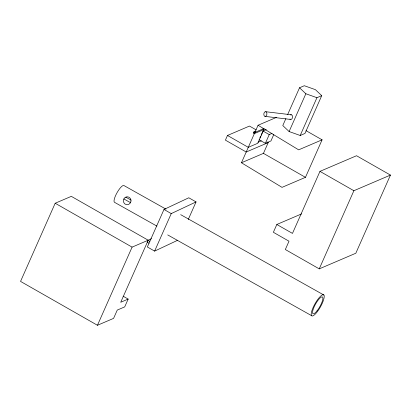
<?xml version="1.0" encoding="UTF-8"?>
<svg xmlns="http://www.w3.org/2000/svg" width="411" height="411" viewBox="0 0 411 411"><rect width="100%" height="100%" fill="white"/><g stroke="black" fill="none" stroke-linecap="round" stroke-linejoin="round"><path stroke-width="0.62" d="M128.165 299.08L120.726 302.265L148.217 240.224L71.314 196.35L55.182 203.245L20.55 281.401L97.453 325.276L113.585 318.381L117.263 310.074L124.703 306.889L128.165 299.08L123.151 296.218M97.453 325.276L132.09 247.124L148.217 240.224M151.464 238.678L148.001 240.307L147.174 242.182L149.023 243.22M188.253 219.505L196.047 201.919L188.788 197.778L163.984 209.456L147.359 246.975L154.618 251.111L177.691 240.25M154.618 251.111L171.243 213.597L196.047 201.919M256.099 129.835L249.477 126.059L227.483 135.466L225.408 140.146L246.215 152.013L268.208 142.607L267.114 141.985M262.922 128.997L263.862 129.537L254.373 133.596L253.428 133.056L253.962 131.859L255.699 131.119M306.056 130.672L322.09 139.822L305.465 177.336L282.033 187.359L241.447 162.766L258.072 125.252L276.593 117.335M259.865 137.993L260.641 136.246M261.155 135.085L262.706 131.592M263.862 129.537L257.779 143.275L248.285 147.333L227.483 135.466M259.089 139.74L265.362 143.321L269.236 134.587L272.025 133.395M241.447 162.766L263.441 153.365L268.208 142.607M273.783 134.531L270.947 140.937L265.362 143.321M285.876 118.579L282.789 125.555L289.103 131.546L300.2 135.486L304.977 133.441L321.726 95.655L315.407 89.665L304.315 85.724L299.532 87.769L287.679 114.51M289.103 131.546L305.846 93.754L299.532 87.769M300.2 135.486L316.943 97.7L321.726 95.655M276.824 224.483L273.366 232.292L289.01 241.216L285.326 249.523L319.244 268.876L355.818 253.238L390.45 175.081L356.532 155.733L319.964 171.372L292.473 233.407L276.824 224.483L301.597 213.89M319.244 268.876L353.881 190.719L390.45 175.081M253.428 133.056L264.165 128.438M263.518 130.77L266.307 129.578M257.959 142.252L261.334 140.809M322.09 139.822L298.658 149.845L258.072 125.252M265.732 111.725A2.353 1.51 -83.2 0 1 266.472 115.481A2.353 1.51 -83.2 0 1 263.898 114.946A2.353 1.51 -83.2 0 1 265.732 111.725L291.368 114.797M265.003 116.375L290.639 119.447A2.353 1.51 -83.2 0 0 292.529 116.822A2.353 1.51 -83.2 0 0 290.577 114.952M305.846 93.754L316.943 97.7M180.686 214.66L323.919 295.052A12.094 3.139 -60.7 0 1 316.357 312.894A12.094 3.139 -60.7 0 1 312.874 308.07A12.094 3.139 -60.7 0 1 323.919 295.052M165.946 209.132L124.009 185.592A9.623 2.497 -60.7 0 0 117.233 192.348A9.623 2.497 -60.7 0 0 114.412 202.258L156.91 226.112M125.766 197.136L130.934 200.039M123.834 198.924L130.498 202.664M167.719 234.917L311.512 315.622M148.001 240.307L149.856 241.344M262.963 131.006L269.236 134.587M253.962 131.859L254.902 132.399M319.964 171.372L353.881 190.719M263.441 153.365L305.465 177.336M163.984 209.456L171.243 213.597M55.182 203.245L132.09 247.124M290.269 119.288A2.353 1.51 -83.2 0 1 289.945 118.979M130.996 201.02L130.344 202.977A3.987 3.833 -79.6 0 1 123.536 199.546L124.646 197.825L126.434 196.895A3.987 3.833 -79.6 0 1 130.934 199.982L130.996 201.02M317.03 310.87A9.623 2.497 -60.7 0 0 322.517 297.004A9.623 2.497 -60.7 0 0 313.603 308.142A9.623 2.497 -60.7 0 0 317.03 310.87"/></g></svg>
